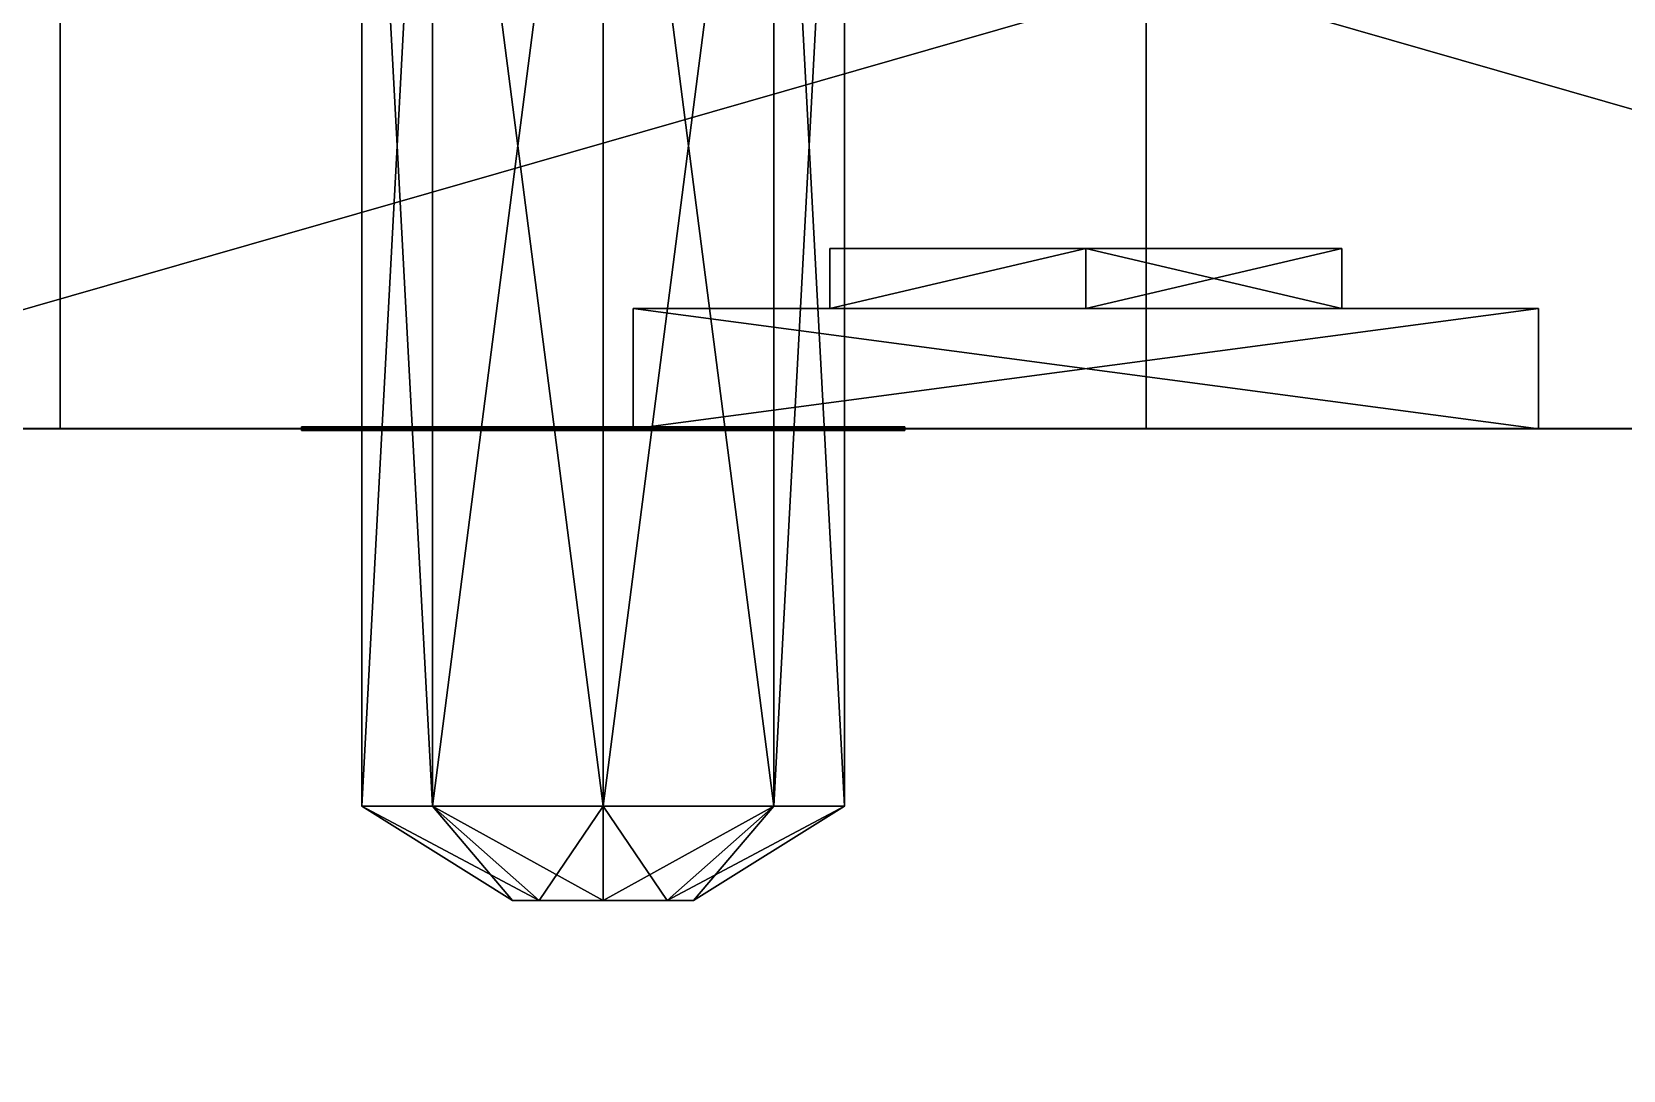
# Model space of a CAD drawing. Extents: x -150 to 2334, y -150 to 2984.
# Drawn here: x 1633.53 to 1659.9, y 35.17 to 52.36 of the extents above; entities that cross this region are included whole.
import ezdxf

# ---------------------------------------------------------------- set-up
doc = ezdxf.new("R2010")
doc.units = 0
for name, color, linetype in [('LAYER0', 7, 'CONTINUOUS'), ('LAYER226', 7, 'CONTINUOUS'), ('LAYER278', 7, 'CONTINUOUS'), ('LAYER289', 7, 'CONTINUOUS'), ('LAYER290', 7, 'CONTINUOUS'), ('LAYER291', 7, 'CONTINUOUS'), ('LAYER309', 7, 'CONTINUOUS'), ('LAYER383', 253, 'CONTINUOUS'), ('LAYER385', 253, 'CONTINUOUS'), ('LAYER387', 253, 'CONTINUOUS'), ('LAYER389', 253, 'CONTINUOUS'), ('LAYER391', 253, 'CONTINUOUS')]:
    doc.layers.add(name, color=color, linetype=linetype)

msp = doc.modelspace()

# ---------------------------------------------------------------- linework, layer by layer
at = {"layer": 'LAYER0', "invisible_edges": 1}
for points in [[(2334, 2984, -5), (-150, -150, -5), (-150, 2984, -5), (2334, 2984, -5)], [(-150, -150, -5), (2334, 2984, -5), (2334, -150, -5), (-150, -150, -5)], [(2334, -150), (-150, 2984), (-150, -150), (2334, -150)], [(-150, 2984), (2334, -150), (2334, 2984), (-150, 2984)]]:
    msp.add_3dface(points, dxfattribs=at)
at = {"layer": 'LAYER226', "invisible_edges": 1}
for points in [[(2164, 45.79199), (1614, 45.79199, 2350), (2164, 45.79199, 2350), (2164, 45.79199)], [(1614, 45.79199, 2350), (2164, 45.79199), (1614, 45.79199), (1614, 45.79199, 2350)], [(2164, 45.79199), (1614, 27.79199), (1614, 45.79199), (2164, 45.79199)], [(1614, 27.79199), (2164, 45.79199), (2164, 27.79199), (1614, 27.79199)], [(2164, 27.79199, 2350), (1614, 45.79199, 2350), (1614, 27.79199, 2350), (2164, 27.79199, 2350)], [(1614, 45.79199, 2350), (2164, 27.79199, 2350), (2164, 45.79199, 2350), (1614, 45.79199, 2350)]]:
    msp.add_3dface(points, dxfattribs=at)
at = {"layer": 'LAYER278', "invisible_edges": 1}
for points in [[(2164, 45.78802, 80), (1614, 758.458, 80), (2164, 758.458, 80), (2164, 45.78802, 80)], [(1614, 758.458, 80), (2164, 45.78802, 80), (1614, 45.78802, 80), (1614, 758.458, 80)], [(1614, 45.78802, 98), (2164, 758.458, 98), (1614, 758.458, 98), (1614, 45.78802, 98)], [(2164, 758.458, 98), (1614, 45.78802, 98), (2164, 45.78802, 98), (2164, 758.458, 98)], [(2164, 45.78802, 80), (1614, 45.78802, 98), (1614, 45.78802, 80), (2164, 45.78802, 80)], [(1614, 45.78802, 98), (2164, 45.78802, 80), (2164, 45.78802, 98), (1614, 45.78802, 98)]]:
    msp.add_3dface(points, dxfattribs=at)
at = {"layer": 'LAYER289', "invisible_edges": 1}
for points in [[(1634, 45.78802), (1652, 758.458), (1652, 45.78802), (1634, 45.78802)], [(1652, 758.458), (1634, 45.78802), (1634, 758.458), (1652, 758.458)], [(1634, 758.458, 80), (1652, 45.78802, 80), (1652, 758.458, 80), (1634, 758.458, 80)], [(1652, 45.78802, 80), (1634, 758.458, 80), (1634, 45.78802, 80), (1652, 45.78802, 80)], [(1634, 45.78802), (1634, 758.458, 80), (1634, 758.458), (1634, 45.78802)], [(1634, 758.458, 80), (1634, 45.78802), (1634, 45.78802, 80), (1634, 758.458, 80)], [(1652, 45.78802, 80), (1652, 758.458), (1652, 758.458, 80), (1652, 45.78802, 80)], [(1652, 758.458), (1652, 45.78802, 80), (1652, 45.78802), (1652, 758.458)], [(1652, 45.78802, 80), (1634, 45.78802), (1652, 45.78802), (1652, 45.78802, 80)], [(1634, 45.78802), (1652, 45.78802, 80), (1634, 45.78802, 80), (1634, 45.78802)]]:
    msp.add_3dface(points, dxfattribs=at)
at = {"layer": 'LAYER290'}
for points in [[(1639, 39.54132, 24), (1640.172, 39.54132, 26.82843), (1639, 61.41632, 24), (1639, 39.54132, 24)], [(1639, 61.41632, 24), (1640.172, 39.54132, 26.82843), (1640.172, 61.41632, 26.82843), (1639, 61.41632, 24)], [(1640.172, 39.54132, 21.17157), (1639, 39.54132, 24), (1640.172, 61.41632, 21.17157), (1640.172, 39.54132, 21.17157)], [(1640.172, 61.41632, 21.17157), (1639, 39.54132, 24), (1639, 61.41632, 24), (1640.172, 61.41632, 21.17157)], [(1640.172, 39.54132, 26.82843), (1639, 39.54132, 24), (1640.172, 61.41632, 26.82843), (1640.172, 39.54132, 26.82843)], [(1639, 39.54132, 24), (1640.172, 61.41632, 26.82843), (1639, 61.41632, 24), (1639, 39.54132, 24)], [(1640.172, 39.54132, 21.17157), (1639, 39.54132, 24), (1639, 61.41632, 24), (1640.172, 39.54132, 21.17157)], [(1639, 61.41632, 24), (1640.172, 39.54132, 21.17157), (1640.172, 61.41632, 21.17157), (1639, 61.41632, 24)], [(1640.172, 39.54132, 26.82843), (1639, 39.54132, 24), (1640.172, 61.41632, 26.82843), (1640.172, 39.54132, 26.82843)], [(1639, 39.54132, 24), (1640.172, 61.41632, 26.82843), (1639, 61.41632, 24), (1639, 39.54132, 24)], [(1640.172, 39.54132, 21.17157), (1639, 39.54132, 24), (1639, 61.41632, 24), (1640.172, 39.54132, 21.17157)], [(1639, 61.41632, 24), (1640.172, 39.54132, 21.17157), (1640.172, 61.41632, 21.17157), (1639, 61.41632, 24)], [(1640.172, 39.54132, 26.82843), (1643, 39.54132, 28), (1640.172, 61.41632, 26.82843), (1640.172, 39.54132, 26.82843)], [(1640.172, 61.41632, 26.82843), (1643, 39.54132, 28), (1643, 61.41632, 28), (1640.172, 61.41632, 26.82843)], [(1640.172, 61.41632, 21.17157), (1643, 61.41632, 20), (1640.172, 39.54132, 21.17157), (1640.172, 61.41632, 21.17157)], [(1640.172, 39.54132, 21.17157), (1643, 61.41632, 20), (1643, 39.54132, 20), (1640.172, 39.54132, 21.17157)], [(1640.172, 39.54132, 26.82843), (1643, 39.54132, 28), (1643, 61.41632, 28), (1640.172, 39.54132, 26.82843)], [(1643, 61.41632, 28), (1640.172, 39.54132, 26.82843), (1640.172, 61.41632, 26.82843), (1643, 61.41632, 28)], [(1640.172, 39.54132, 26.82843), (1643, 39.54132, 28), (1643, 61.41632, 28), (1640.172, 39.54132, 26.82843)], [(1643, 61.41632, 28), (1640.172, 39.54132, 26.82843), (1640.172, 61.41632, 26.82843), (1643, 61.41632, 28)], [(1640.172, 61.41632, 21.17157), (1643, 61.41632, 20), (1643, 39.54132, 20), (1640.172, 61.41632, 21.17157)], [(1643, 39.54132, 20), (1640.172, 61.41632, 21.17157), (1640.172, 39.54132, 21.17157), (1643, 39.54132, 20)], [(1645.828, 39.54132, 26.82843), (1643, 39.54132, 28), (1643, 61.41632, 28), (1645.828, 39.54132, 26.82843)], [(1645.828, 39.54132, 26.82843), (1643, 61.41632, 28), (1645.828, 61.41632, 26.82843), (1645.828, 39.54132, 26.82843)], [(1643, 61.41632, 20), (1645.828, 61.41632, 21.17157), (1643, 39.54132, 20), (1643, 61.41632, 20)], [(1643, 39.54132, 20), (1645.828, 61.41632, 21.17157), (1645.828, 39.54132, 21.17157), (1643, 39.54132, 20)], [(1645.828, 39.54132, 26.82843), (1645.828, 61.41632, 26.82843), (1643, 61.41632, 28), (1645.828, 39.54132, 26.82843)], [(1645.828, 39.54132, 26.82843), (1643, 61.41632, 28), (1643, 39.54132, 28), (1645.828, 39.54132, 26.82843)], [(1645.828, 39.54132, 26.82843), (1643, 39.54132, 28), (1645.828, 61.41632, 26.82843), (1645.828, 39.54132, 26.82843)], [(1643, 39.54132, 28), (1645.828, 61.41632, 26.82843), (1643, 61.41632, 28), (1643, 39.54132, 28)], [(1645.828, 61.41632, 21.17157), (1643, 61.41632, 20), (1645.828, 39.54132, 21.17157), (1645.828, 61.41632, 21.17157)], [(1643, 61.41632, 20), (1645.828, 39.54132, 21.17157), (1643, 39.54132, 20), (1643, 61.41632, 20)], [(1645.828, 39.54132, 26.82843), (1647, 39.54132, 24), (1645.828, 61.41632, 26.82843), (1645.828, 39.54132, 26.82843)], [(1645.828, 61.41632, 26.82843), (1647, 39.54132, 24), (1647, 61.41632, 24), (1645.828, 61.41632, 26.82843)], [(1645.828, 61.41632, 21.17157), (1647, 61.41632, 24), (1645.828, 39.54132, 21.17157), (1645.828, 61.41632, 21.17157)], [(1645.828, 39.54132, 21.17157), (1647, 61.41632, 24), (1647, 39.54132, 24), (1645.828, 39.54132, 21.17157)], [(1645.828, 39.54132, 26.82843), (1647, 39.54132, 24), (1647, 61.41632, 24), (1645.828, 39.54132, 26.82843)], [(1647, 61.41632, 24), (1645.828, 39.54132, 26.82843), (1645.828, 61.41632, 26.82843), (1647, 61.41632, 24)], [(1645.828, 39.54132, 26.82843), (1647, 39.54132, 24), (1647, 61.41632, 24), (1645.828, 39.54132, 26.82843)], [(1647, 61.41632, 24), (1645.828, 39.54132, 26.82843), (1645.828, 61.41632, 26.82843), (1647, 61.41632, 24)], [(1645.828, 61.41632, 21.17157), (1647, 61.41632, 24), (1647, 39.54132, 24), (1645.828, 61.41632, 21.17157)], [(1647, 39.54132, 24), (1645.828, 61.41632, 21.17157), (1645.828, 39.54132, 21.17157), (1647, 39.54132, 24)], [(1638, 45.82257, 29), (1648, 45.82257, 29), (1638, 45.82257, 19), (1638, 45.82257, 29)], [(1638, 45.82257, 19), (1648, 45.82257, 29), (1648, 45.82257, 19), (1638, 45.82257, 19)], [(1638, 45.82257, 29), (1638, 45.76007, 29), (1648, 45.82257, 29), (1638, 45.82257, 29)], [(1648, 45.82257, 29), (1638, 45.76007, 29), (1648, 45.76007, 29), (1648, 45.82257, 29)], [(1638, 45.82257, 19), (1638, 45.76007, 19), (1638, 45.82257, 29), (1638, 45.82257, 19)], [(1638, 45.82257, 29), (1638, 45.76007, 19), (1638, 45.76007, 29), (1638, 45.82257, 29)], [(1638, 45.76007, 19), (1648, 45.76007, 19), (1638, 45.76007, 29), (1638, 45.76007, 19)], [(1638, 45.76007, 29), (1648, 45.76007, 19), (1648, 45.76007, 29), (1638, 45.76007, 29)], [(1648, 45.82257, 29), (1648, 45.76007, 29), (1648, 45.82257, 19), (1648, 45.82257, 29)], [(1648, 45.82257, 19), (1648, 45.76007, 29), (1648, 45.76007, 19), (1648, 45.82257, 19)], [(1641.5, 37.97882, 24), (1641.939, 37.97882, 25.06066), (1639, 39.54132, 24), (1641.5, 37.97882, 24)], [(1639, 39.54132, 24), (1641.939, 37.97882, 25.06066), (1640.172, 39.54132, 26.82843), (1639, 39.54132, 24)], [(1640.172, 39.54132, 21.17157), (1641.5, 37.97882, 24), (1639, 39.54132, 24), (1640.172, 39.54132, 21.17157)], [(1641.5, 37.97882, 24), (1640.172, 39.54132, 26.82843), (1639, 39.54132, 24), (1641.5, 37.97882, 24)], [(1640.172, 39.54132, 21.17157), (1641.5, 37.97882, 24), (1639, 39.54132, 24), (1640.172, 39.54132, 21.17157)], [(1641.939, 37.97882, 25.06066), (1643, 37.97882, 25.5), (1640.172, 39.54132, 26.82843), (1641.939, 37.97882, 25.06066)], [(1640.172, 39.54132, 26.82843), (1643, 37.97882, 25.5), (1643, 39.54132, 28), (1640.172, 39.54132, 26.82843)], [(1641.939, 37.97882, 22.93934), (1641.5, 37.97882, 24), (1640.172, 39.54132, 21.17157), (1641.939, 37.97882, 22.93934)], [(1643, 39.54132, 20), (1643, 37.97882, 22.5), (1640.172, 39.54132, 21.17157), (1643, 39.54132, 20)], [(1640.172, 39.54132, 21.17157), (1643, 37.97882, 22.5), (1641.939, 37.97882, 22.93934), (1640.172, 39.54132, 21.17157)], [(1641.5, 37.97882, 24), (1641.939, 37.97882, 25.06066), (1640.172, 39.54132, 26.82843), (1641.5, 37.97882, 24)], [(1641.939, 37.97882, 25.06066), (1643, 39.54132, 28), (1640.172, 39.54132, 26.82843), (1641.939, 37.97882, 25.06066)], [(1640.172, 39.54132, 21.17157), (1641.939, 37.97882, 22.93934), (1641.5, 37.97882, 24), (1640.172, 39.54132, 21.17157)], [(1643, 39.54132, 20), (1641.939, 37.97882, 22.93934), (1640.172, 39.54132, 21.17157), (1643, 39.54132, 20)], [(1641.939, 37.97882, 25.06066), (1643, 37.97882, 25.5), (1643, 39.54132, 28), (1641.939, 37.97882, 25.06066)], [(1643, 39.54132, 20), (1643, 37.97882, 22.5), (1641.939, 37.97882, 22.93934), (1643, 39.54132, 20)], [(1643, 37.97882, 25.5), (1644.061, 37.97882, 25.06066), (1643, 39.54132, 28), (1643, 37.97882, 25.5)], [(1643, 39.54132, 28), (1644.061, 37.97882, 25.06066), (1645.828, 39.54132, 26.82843), (1643, 39.54132, 28)], [(1643, 39.54132, 20), (1645.828, 39.54132, 21.17157), (1643, 37.97882, 22.5), (1643, 39.54132, 20)], [(1643, 37.97882, 22.5), (1645.828, 39.54132, 21.17157), (1644.061, 37.97882, 22.93934), (1643, 37.97882, 22.5)], [(1643, 37.97882, 25.5), (1644.061, 37.97882, 25.06066), (1645.828, 39.54132, 26.82843), (1643, 37.97882, 25.5)], [(1643, 37.97882, 25.5), (1645.828, 39.54132, 26.82843), (1643, 39.54132, 28), (1643, 37.97882, 25.5)], [(1643, 39.54132, 20), (1645.828, 39.54132, 21.17157), (1644.061, 37.97882, 22.93934), (1643, 39.54132, 20)], [(1643, 39.54132, 20), (1644.061, 37.97882, 22.93934), (1643, 37.97882, 22.5), (1643, 39.54132, 20)], [(1644.5, 37.97882, 24), (1644.061, 37.97882, 25.06066), (1645.828, 39.54132, 26.82843), (1644.5, 37.97882, 24)], [(1644.061, 37.97882, 22.93934), (1645.828, 39.54132, 21.17157), (1644.5, 37.97882, 24), (1644.061, 37.97882, 22.93934)], [(1644.5, 37.97882, 24), (1645.828, 39.54132, 26.82843), (1644.061, 37.97882, 25.06066), (1644.5, 37.97882, 24)], [(1644.061, 37.97882, 22.93934), (1645.828, 39.54132, 21.17157), (1647, 39.54132, 24), (1644.061, 37.97882, 22.93934)], [(1644.061, 37.97882, 22.93934), (1647, 39.54132, 24), (1644.5, 37.97882, 24), (1644.061, 37.97882, 22.93934)], [(1644.5, 37.97882, 24), (1645.828, 39.54132, 26.82843), (1647, 39.54132, 24), (1644.5, 37.97882, 24)], [(1644.5, 37.97882, 24), (1645.828, 39.54132, 21.17157), (1647, 39.54132, 24), (1644.5, 37.97882, 24)], [(1644.5, 37.97882, 24), (1647, 39.54132, 24), (1645.828, 39.54132, 26.82843), (1644.5, 37.97882, 24)], [(1641.939, 37.97882, 22.93934), (1643, 37.97882, 22.5), (1641.5, 37.97882, 24), (1641.939, 37.97882, 22.93934)], [(1641.5, 37.97882, 24), (1643, 37.97882, 22.5), (1641.939, 37.97882, 25.06066), (1641.5, 37.97882, 24)], [(1641.939, 37.97882, 25.06066), (1641.939, 37.97882, 22.93934), (1641.5, 37.97882, 24), (1641.939, 37.97882, 25.06066)], [(1643, 37.97882, 22.5), (1641.939, 37.97882, 25.06066), (1643, 37.97882, 25.5), (1643, 37.97882, 22.5)], [(1643, 37.97882, 22.5), (1643, 37.97882, 25.5), (1641.939, 37.97882, 25.06066), (1643, 37.97882, 22.5)], [(1643, 37.97882, 22.5), (1641.939, 37.97882, 22.93934), (1641.939, 37.97882, 25.06066), (1643, 37.97882, 22.5)], [(1644.061, 37.97882, 22.93934), (1643, 37.97882, 25.5), (1644.061, 37.97882, 25.06066), (1644.061, 37.97882, 22.93934)], [(1643, 37.97882, 22.5), (1643, 37.97882, 25.5), (1644.061, 37.97882, 22.93934), (1643, 37.97882, 22.5)], [(1644.061, 37.97882, 22.93934), (1644.061, 37.97882, 25.06066), (1643, 37.97882, 25.5), (1644.061, 37.97882, 22.93934)], [(1643, 37.97882, 22.5), (1644.061, 37.97882, 22.93934), (1643, 37.97882, 25.5), (1643, 37.97882, 22.5)], [(1644.061, 37.97882, 22.93934), (1644.061, 37.97882, 25.06066), (1644.5, 37.97882, 24), (1644.061, 37.97882, 22.93934)], [(1644.061, 37.97882, 22.93934), (1644.5, 37.97882, 24), (1644.061, 37.97882, 25.06066), (1644.061, 37.97882, 22.93934)]]:
    msp.add_3dface(points, dxfattribs=at)
at = {"layer": 'LAYER291'}
for points in [[(1639, 39.54132, 56), (1640.172, 39.54132, 58.82843), (1639, 61.41632, 56), (1639, 39.54132, 56)], [(1639, 61.41632, 56), (1640.172, 39.54132, 58.82843), (1640.172, 61.41632, 58.82843), (1639, 61.41632, 56)], [(1640.172, 39.54132, 53.17157), (1639, 39.54132, 56), (1640.172, 61.41632, 53.17157), (1640.172, 39.54132, 53.17157)], [(1640.172, 61.41632, 53.17157), (1639, 39.54132, 56), (1639, 61.41632, 56), (1640.172, 61.41632, 53.17157)], [(1640.172, 39.54132, 58.82843), (1639, 39.54132, 56), (1640.172, 61.41632, 58.82843), (1640.172, 39.54132, 58.82843)], [(1639, 39.54132, 56), (1640.172, 61.41632, 58.82843), (1639, 61.41632, 56), (1639, 39.54132, 56)], [(1640.172, 39.54132, 53.17157), (1639, 39.54132, 56), (1639, 61.41632, 56), (1640.172, 39.54132, 53.17157)], [(1639, 61.41632, 56), (1640.172, 39.54132, 53.17157), (1640.172, 61.41632, 53.17157), (1639, 61.41632, 56)], [(1640.172, 39.54132, 58.82843), (1639, 39.54132, 56), (1640.172, 61.41632, 58.82843), (1640.172, 39.54132, 58.82843)], [(1639, 39.54132, 56), (1640.172, 61.41632, 58.82843), (1639, 61.41632, 56), (1639, 39.54132, 56)], [(1640.172, 39.54132, 53.17157), (1639, 39.54132, 56), (1639, 61.41632, 56), (1640.172, 39.54132, 53.17157)], [(1639, 61.41632, 56), (1640.172, 39.54132, 53.17157), (1640.172, 61.41632, 53.17157), (1639, 61.41632, 56)], [(1640.172, 39.54132, 58.82843), (1643, 39.54132, 60), (1640.172, 61.41632, 58.82843), (1640.172, 39.54132, 58.82843)], [(1640.172, 61.41632, 58.82843), (1643, 39.54132, 60), (1643, 61.41632, 60), (1640.172, 61.41632, 58.82843)], [(1640.172, 61.41632, 53.17157), (1643, 61.41632, 52), (1640.172, 39.54132, 53.17157), (1640.172, 61.41632, 53.17157)], [(1640.172, 39.54132, 53.17157), (1643, 61.41632, 52), (1643, 39.54132, 52), (1640.172, 39.54132, 53.17157)], [(1640.172, 39.54132, 58.82843), (1643, 39.54132, 60), (1643, 61.41632, 60), (1640.172, 39.54132, 58.82843)], [(1643, 61.41632, 60), (1640.172, 39.54132, 58.82843), (1640.172, 61.41632, 58.82843), (1643, 61.41632, 60)], [(1640.172, 39.54132, 58.82843), (1643, 39.54132, 60), (1643, 61.41632, 60), (1640.172, 39.54132, 58.82843)], [(1643, 61.41632, 60), (1640.172, 39.54132, 58.82843), (1640.172, 61.41632, 58.82843), (1643, 61.41632, 60)], [(1640.172, 61.41632, 53.17157), (1643, 61.41632, 52), (1643, 39.54132, 52), (1640.172, 61.41632, 53.17157)], [(1643, 39.54132, 52), (1640.172, 61.41632, 53.17157), (1640.172, 39.54132, 53.17157), (1643, 39.54132, 52)], [(1645.828, 39.54132, 58.82843), (1643, 39.54132, 60), (1643, 61.41632, 60), (1645.828, 39.54132, 58.82843)], [(1645.828, 39.54132, 58.82843), (1643, 61.41632, 60), (1645.828, 61.41632, 58.82843), (1645.828, 39.54132, 58.82843)], [(1643, 61.41632, 52), (1645.828, 61.41632, 53.17157), (1643, 39.54132, 52), (1643, 61.41632, 52)], [(1643, 39.54132, 52), (1645.828, 61.41632, 53.17157), (1645.828, 39.54132, 53.17157), (1643, 39.54132, 52)], [(1645.828, 39.54132, 58.82843), (1645.828, 61.41632, 58.82843), (1643, 61.41632, 60), (1645.828, 39.54132, 58.82843)], [(1645.828, 39.54132, 58.82843), (1643, 61.41632, 60), (1643, 39.54132, 60), (1645.828, 39.54132, 58.82843)], [(1645.828, 39.54132, 58.82843), (1643, 39.54132, 60), (1645.828, 61.41632, 58.82843), (1645.828, 39.54132, 58.82843)], [(1643, 39.54132, 60), (1645.828, 61.41632, 58.82843), (1643, 61.41632, 60), (1643, 39.54132, 60)], [(1645.828, 61.41632, 53.17157), (1643, 61.41632, 52), (1645.828, 39.54132, 53.17157), (1645.828, 61.41632, 53.17157)], [(1643, 61.41632, 52), (1645.828, 39.54132, 53.17157), (1643, 39.54132, 52), (1643, 61.41632, 52)], [(1645.828, 39.54132, 58.82843), (1647, 39.54132, 56), (1645.828, 61.41632, 58.82843), (1645.828, 39.54132, 58.82843)], [(1645.828, 61.41632, 58.82843), (1647, 39.54132, 56), (1647, 61.41632, 56), (1645.828, 61.41632, 58.82843)], [(1645.828, 61.41632, 53.17157), (1647, 61.41632, 56), (1645.828, 39.54132, 53.17157), (1645.828, 61.41632, 53.17157)], [(1645.828, 39.54132, 53.17157), (1647, 61.41632, 56), (1647, 39.54132, 56), (1645.828, 39.54132, 53.17157)], [(1645.828, 39.54132, 58.82843), (1647, 39.54132, 56), (1647, 61.41632, 56), (1645.828, 39.54132, 58.82843)], [(1647, 61.41632, 56), (1645.828, 39.54132, 58.82843), (1645.828, 61.41632, 58.82843), (1647, 61.41632, 56)], [(1645.828, 39.54132, 58.82843), (1647, 39.54132, 56), (1647, 61.41632, 56), (1645.828, 39.54132, 58.82843)], [(1647, 61.41632, 56), (1645.828, 39.54132, 58.82843), (1645.828, 61.41632, 58.82843), (1647, 61.41632, 56)], [(1645.828, 61.41632, 53.17157), (1647, 61.41632, 56), (1647, 39.54132, 56), (1645.828, 61.41632, 53.17157)], [(1647, 39.54132, 56), (1645.828, 61.41632, 53.17157), (1645.828, 39.54132, 53.17157), (1647, 39.54132, 56)], [(1638, 45.82257, 61), (1648, 45.82257, 61), (1638, 45.82257, 51), (1638, 45.82257, 61)], [(1638, 45.82257, 51), (1648, 45.82257, 61), (1648, 45.82257, 51), (1638, 45.82257, 51)], [(1638, 45.82257, 61), (1638, 45.76007, 61), (1648, 45.82257, 61), (1638, 45.82257, 61)], [(1648, 45.82257, 61), (1638, 45.76007, 61), (1648, 45.76007, 61), (1648, 45.82257, 61)], [(1638, 45.82257, 51), (1638, 45.76007, 51), (1638, 45.82257, 61), (1638, 45.82257, 51)], [(1638, 45.82257, 61), (1638, 45.76007, 51), (1638, 45.76007, 61), (1638, 45.82257, 61)], [(1638, 45.76007, 51), (1648, 45.76007, 51), (1638, 45.76007, 61), (1638, 45.76007, 51)], [(1638, 45.76007, 61), (1648, 45.76007, 51), (1648, 45.76007, 61), (1638, 45.76007, 61)], [(1648, 45.82257, 61), (1648, 45.76007, 61), (1648, 45.82257, 51), (1648, 45.82257, 61)], [(1648, 45.82257, 51), (1648, 45.76007, 61), (1648, 45.76007, 51), (1648, 45.82257, 51)], [(1641.5, 37.97882, 56), (1641.939, 37.97882, 57.06066), (1639, 39.54132, 56), (1641.5, 37.97882, 56)], [(1639, 39.54132, 56), (1641.939, 37.97882, 57.06066), (1640.172, 39.54132, 58.82843), (1639, 39.54132, 56)], [(1640.172, 39.54132, 53.17157), (1641.5, 37.97882, 56), (1639, 39.54132, 56), (1640.172, 39.54132, 53.17157)], [(1641.5, 37.97882, 56), (1640.172, 39.54132, 58.82843), (1639, 39.54132, 56), (1641.5, 37.97882, 56)], [(1640.172, 39.54132, 53.17157), (1641.5, 37.97882, 56), (1639, 39.54132, 56), (1640.172, 39.54132, 53.17157)], [(1641.939, 37.97882, 57.06066), (1643, 37.97882, 57.5), (1640.172, 39.54132, 58.82843), (1641.939, 37.97882, 57.06066)], [(1640.172, 39.54132, 58.82843), (1643, 37.97882, 57.5), (1643, 39.54132, 60), (1640.172, 39.54132, 58.82843)], [(1641.939, 37.97882, 54.93934), (1641.5, 37.97882, 56), (1640.172, 39.54132, 53.17157), (1641.939, 37.97882, 54.93934)], [(1643, 39.54132, 52), (1643, 37.97882, 54.5), (1640.172, 39.54132, 53.17157), (1643, 39.54132, 52)], [(1640.172, 39.54132, 53.17157), (1643, 37.97882, 54.5), (1641.939, 37.97882, 54.93934), (1640.172, 39.54132, 53.17157)], [(1641.5, 37.97882, 56), (1641.939, 37.97882, 57.06066), (1640.172, 39.54132, 58.82843), (1641.5, 37.97882, 56)], [(1641.939, 37.97882, 57.06066), (1643, 39.54132, 60), (1640.172, 39.54132, 58.82843), (1641.939, 37.97882, 57.06066)], [(1640.172, 39.54132, 53.17157), (1641.939, 37.97882, 54.93934), (1641.5, 37.97882, 56), (1640.172, 39.54132, 53.17157)], [(1643, 39.54132, 52), (1641.939, 37.97882, 54.93934), (1640.172, 39.54132, 53.17157), (1643, 39.54132, 52)], [(1641.939, 37.97882, 57.06066), (1643, 37.97882, 57.5), (1643, 39.54132, 60), (1641.939, 37.97882, 57.06066)], [(1643, 39.54132, 52), (1643, 37.97882, 54.5), (1641.939, 37.97882, 54.93934), (1643, 39.54132, 52)], [(1643, 37.97882, 57.5), (1644.061, 37.97882, 57.06066), (1643, 39.54132, 60), (1643, 37.97882, 57.5)], [(1643, 39.54132, 60), (1644.061, 37.97882, 57.06066), (1645.828, 39.54132, 58.82843), (1643, 39.54132, 60)], [(1643, 39.54132, 52), (1645.828, 39.54132, 53.17157), (1643, 37.97882, 54.5), (1643, 39.54132, 52)], [(1643, 37.97882, 54.5), (1645.828, 39.54132, 53.17157), (1644.061, 37.97882, 54.93934), (1643, 37.97882, 54.5)], [(1643, 37.97882, 57.5), (1644.061, 37.97882, 57.06066), (1645.828, 39.54132, 58.82843), (1643, 37.97882, 57.5)], [(1643, 37.97882, 57.5), (1645.828, 39.54132, 58.82843), (1643, 39.54132, 60), (1643, 37.97882, 57.5)], [(1643, 39.54132, 52), (1645.828, 39.54132, 53.17157), (1644.061, 37.97882, 54.93934), (1643, 39.54132, 52)], [(1643, 39.54132, 52), (1644.061, 37.97882, 54.93934), (1643, 37.97882, 54.5), (1643, 39.54132, 52)], [(1644.5, 37.97882, 56), (1644.061, 37.97882, 57.06066), (1645.828, 39.54132, 58.82843), (1644.5, 37.97882, 56)], [(1644.061, 37.97882, 54.93934), (1645.828, 39.54132, 53.17157), (1644.5, 37.97882, 56), (1644.061, 37.97882, 54.93934)], [(1644.5, 37.97882, 56), (1645.828, 39.54132, 58.82843), (1644.061, 37.97882, 57.06066), (1644.5, 37.97882, 56)], [(1644.061, 37.97882, 54.93934), (1645.828, 39.54132, 53.17157), (1647, 39.54132, 56), (1644.061, 37.97882, 54.93934)], [(1644.061, 37.97882, 54.93934), (1647, 39.54132, 56), (1644.5, 37.97882, 56), (1644.061, 37.97882, 54.93934)], [(1644.5, 37.97882, 56), (1645.828, 39.54132, 58.82843), (1647, 39.54132, 56), (1644.5, 37.97882, 56)], [(1644.5, 37.97882, 56), (1645.828, 39.54132, 53.17157), (1647, 39.54132, 56), (1644.5, 37.97882, 56)], [(1644.5, 37.97882, 56), (1647, 39.54132, 56), (1645.828, 39.54132, 58.82843), (1644.5, 37.97882, 56)], [(1641.939, 37.97882, 54.93934), (1643, 37.97882, 54.5), (1641.5, 37.97882, 56), (1641.939, 37.97882, 54.93934)], [(1641.5, 37.97882, 56), (1643, 37.97882, 54.5), (1641.939, 37.97882, 57.06066), (1641.5, 37.97882, 56)], [(1641.939, 37.97882, 57.06066), (1641.939, 37.97882, 54.93934), (1641.5, 37.97882, 56), (1641.939, 37.97882, 57.06066)], [(1643, 37.97882, 54.5), (1641.939, 37.97882, 57.06066), (1643, 37.97882, 57.5), (1643, 37.97882, 54.5)], [(1643, 37.97882, 54.5), (1643, 37.97882, 57.5), (1641.939, 37.97882, 57.06066), (1643, 37.97882, 54.5)], [(1643, 37.97882, 54.5), (1641.939, 37.97882, 54.93934), (1641.939, 37.97882, 57.06066), (1643, 37.97882, 54.5)], [(1644.061, 37.97882, 54.93934), (1643, 37.97882, 57.5), (1644.061, 37.97882, 57.06066), (1644.061, 37.97882, 54.93934)], [(1643, 37.97882, 54.5), (1643, 37.97882, 57.5), (1644.061, 37.97882, 54.93934), (1643, 37.97882, 54.5)], [(1644.061, 37.97882, 54.93934), (1644.061, 37.97882, 57.06066), (1643, 37.97882, 57.5), (1644.061, 37.97882, 54.93934)], [(1643, 37.97882, 54.5), (1644.061, 37.97882, 54.93934), (1643, 37.97882, 57.5), (1643, 37.97882, 54.5)], [(1644.061, 37.97882, 54.93934), (1644.061, 37.97882, 57.06066), (1644.5, 37.97882, 56), (1644.061, 37.97882, 54.93934)], [(1644.061, 37.97882, 54.93934), (1644.5, 37.97882, 56), (1644.061, 37.97882, 57.06066), (1644.061, 37.97882, 54.93934)]]:
    msp.add_3dface(points, dxfattribs=at)
at = {"layer": 'LAYER309', "invisible_edges": 1}
for points in [[(2164, 758.458, 2349), (1614, 45.78802, 2349), (2164, 45.78802, 2349), (2164, 758.458, 2349)], [(1614, 45.78802, 2349), (2164, 758.458, 2349), (1614, 758.458, 2349), (1614, 45.78802, 2349)], [(1614, 758.458, 2331), (2164, 45.78802, 2331), (1614, 45.78802, 2331), (1614, 758.458, 2331)], [(2164, 45.78802, 2331), (1614, 758.458, 2331), (2164, 758.458, 2331), (2164, 45.78802, 2331)], [(2164, 45.78802, 2331), (1614, 45.78802, 2349), (1614, 45.78802, 2331), (2164, 45.78802, 2331)], [(1614, 45.78802, 2349), (2164, 45.78802, 2331), (2164, 45.78802, 2349), (1614, 45.78802, 2349)]]:
    msp.add_3dface(points, dxfattribs=at)
at = {"layer": 'LAYER383'}
for points in [[(1626.5, 45.79102, 176.2174), (1626.5, 60.71248, 176.2174), (1678.5, 45.79102, 176.2174), (1626.5, 45.79102, 176.2174)], [(1678.5, 45.79102, 176.2174), (1626.5, 60.71248, 176.2174), (1678.5, 60.71248, 176.2174), (1678.5, 45.79102, 176.2174)], [(1678.5, 45.79102, 189.7826), (1678.5, 60.71248, 189.7826), (1626.5, 45.79102, 189.7826), (1678.5, 45.79102, 189.7826)], [(1626.5, 45.79102, 189.7826), (1678.5, 60.71248, 189.7826), (1626.5, 60.71248, 189.7826), (1626.5, 45.79102, 189.7826)], [(1646.757, 48.77531, 201.087), (1651, 48.77531, 196.2909), (1646.757, 47.78054, 201.087), (1646.757, 48.77531, 201.087)], [(1646.757, 47.78054, 201.087), (1651, 48.77531, 196.2909), (1651, 47.78054, 196.2909), (1646.757, 47.78054, 201.087)], [(1651, 47.78054, 205.883), (1651, 48.77531, 205.883), (1646.757, 47.78054, 201.087), (1651, 47.78054, 205.883)], [(1646.757, 47.78054, 201.087), (1651, 48.77531, 205.883), (1646.757, 48.77531, 201.087), (1646.757, 47.78054, 201.087)], [(1651, 48.77531, 205.883), (1655.243, 48.77531, 201.087), (1646.757, 48.77531, 201.087), (1651, 48.77531, 205.883)], [(1646.757, 48.77531, 201.087), (1655.243, 48.77531, 201.087), (1651, 48.77531, 196.2909), (1646.757, 48.77531, 201.087)], [(1646.757, 48.77531, 164.913), (1651, 48.77531, 160.117), (1646.757, 47.78054, 164.913), (1646.757, 48.77531, 164.913)], [(1646.757, 47.78054, 164.913), (1651, 48.77531, 160.117), (1651, 47.78054, 160.117), (1646.757, 47.78054, 164.913)], [(1651, 47.78054, 169.7091), (1651, 48.77531, 169.7091), (1646.757, 47.78054, 164.913), (1651, 47.78054, 169.7091)], [(1646.757, 47.78054, 164.913), (1651, 48.77531, 169.7091), (1646.757, 48.77531, 164.913), (1646.757, 47.78054, 164.913)], [(1651, 48.77531, 169.7091), (1655.243, 48.77531, 164.913), (1646.757, 48.77531, 164.913), (1651, 48.77531, 169.7091)], [(1646.757, 48.77531, 164.913), (1655.243, 48.77531, 164.913), (1651, 48.77531, 160.117), (1646.757, 48.77531, 164.913)], [(1651, 48.77531, 196.2909), (1655.243, 48.77531, 201.087), (1651, 47.78054, 196.2909), (1651, 48.77531, 196.2909)], [(1651, 47.78054, 196.2909), (1655.243, 48.77531, 201.087), (1655.243, 47.78054, 201.087), (1651, 47.78054, 196.2909)], [(1655.243, 48.77531, 201.087), (1651, 48.77531, 205.883), (1655.243, 47.78054, 201.087), (1655.243, 48.77531, 201.087)], [(1655.243, 47.78054, 201.087), (1651, 48.77531, 205.883), (1651, 47.78054, 205.883), (1655.243, 47.78054, 201.087)], [(1651, 48.77531, 160.117), (1655.243, 48.77531, 164.913), (1651, 47.78054, 160.117), (1651, 48.77531, 160.117)], [(1651, 47.78054, 160.117), (1655.243, 48.77531, 164.913), (1655.243, 47.78054, 164.913), (1651, 47.78054, 160.117)], [(1655.243, 48.77531, 164.913), (1651, 48.77531, 169.7091), (1655.243, 47.78054, 164.913), (1655.243, 48.77531, 164.913)], [(1655.243, 47.78054, 164.913), (1651, 48.77531, 169.7091), (1651, 47.78054, 169.7091), (1655.243, 47.78054, 164.913)], [(1643.5, 47.78054, 209), (1643.5, 45.79102, 209), (1658.5, 45.79102, 209), (1643.5, 47.78054, 209)], [(1643.5, 47.78054, 209), (1658.5, 45.79102, 209), (1658.5, 47.78054, 209), (1643.5, 47.78054, 209)], [(1658.5, 47.78054, 157), (1658.5, 45.79102, 157), (1643.5, 45.79102, 157), (1658.5, 47.78054, 157)], [(1658.5, 47.78054, 157), (1643.5, 45.79102, 157), (1643.5, 47.78054, 157), (1658.5, 47.78054, 157)], [(1643.5, 45.79102, 157), (1643.5, 45.79102, 209), (1643.5, 47.78054, 209), (1643.5, 45.79102, 157)], [(1643.5, 45.79102, 157), (1643.5, 47.78054, 209), (1643.5, 47.78054, 157), (1643.5, 45.79102, 157)], [(1643.5, 47.78054, 157), (1643.5, 47.78054, 209), (1658.5, 47.78054, 209), (1643.5, 47.78054, 157)], [(1643.5, 47.78054, 157), (1658.5, 47.78054, 209), (1658.5, 47.78054, 157), (1643.5, 47.78054, 157)], [(1651, 47.78054, 205.883), (1651, 47.78054, 196.2909), (1646.757, 47.78054, 201.087), (1651, 47.78054, 205.883)], [(1651, 47.78054, 169.7091), (1651, 47.78054, 160.117), (1646.757, 47.78054, 164.913), (1651, 47.78054, 169.7091)], [(1651, 47.78054, 205.883), (1655.243, 47.78054, 201.087), (1651, 47.78054, 196.2909), (1651, 47.78054, 205.883)], [(1651, 47.78054, 169.7091), (1655.243, 47.78054, 164.913), (1651, 47.78054, 160.117), (1651, 47.78054, 169.7091)], [(1658.5, 47.78054, 209), (1658.5, 45.79102, 209), (1658.5, 45.79102, 157), (1658.5, 47.78054, 209)], [(1658.5, 47.78054, 209), (1658.5, 45.79102, 157), (1658.5, 47.78054, 157), (1658.5, 47.78054, 209)]]:
    msp.add_3dface(points, dxfattribs=at)
at = {"layer": 'LAYER385'}
for points in [[(1626.5, 45.79102, 692.2174), (1626.5, 60.71248, 692.2174), (1678.5, 45.79102, 692.2174), (1626.5, 45.79102, 692.2174)], [(1678.5, 45.79102, 692.2174), (1626.5, 60.71248, 692.2174), (1678.5, 60.71248, 692.2174), (1678.5, 45.79102, 692.2174)], [(1678.5, 45.79102, 705.7826), (1678.5, 60.71248, 705.7826), (1626.5, 45.79102, 705.7826), (1678.5, 45.79102, 705.7826)], [(1626.5, 45.79102, 705.7826), (1678.5, 60.71248, 705.7826), (1626.5, 60.71248, 705.7826), (1626.5, 45.79102, 705.7826)], [(1646.757, 48.77531, 717.087), (1651, 48.77531, 712.291), (1646.757, 47.78054, 717.087), (1646.757, 48.77531, 717.087)], [(1646.757, 47.78054, 717.087), (1651, 48.77531, 712.291), (1651, 47.78054, 712.291), (1646.757, 47.78054, 717.087)], [(1651, 47.78054, 721.883), (1651, 48.77531, 721.883), (1646.757, 47.78054, 717.087), (1651, 47.78054, 721.883)], [(1646.757, 47.78054, 717.087), (1651, 48.77531, 721.883), (1646.757, 48.77531, 717.087), (1646.757, 47.78054, 717.087)], [(1651, 48.77531, 721.883), (1655.243, 48.77531, 717.087), (1646.757, 48.77531, 717.087), (1651, 48.77531, 721.883)], [(1646.757, 48.77531, 717.087), (1655.243, 48.77531, 717.087), (1651, 48.77531, 712.291), (1646.757, 48.77531, 717.087)], [(1646.757, 48.77531, 680.913), (1651, 48.77531, 676.117), (1646.757, 47.78054, 680.913), (1646.757, 48.77531, 680.913)], [(1646.757, 47.78054, 680.913), (1651, 48.77531, 676.117), (1651, 47.78054, 676.117), (1646.757, 47.78054, 680.913)], [(1651, 47.78054, 685.709), (1651, 48.77531, 685.709), (1646.757, 47.78054, 680.913), (1651, 47.78054, 685.709)], [(1646.757, 47.78054, 680.913), (1651, 48.77531, 685.709), (1646.757, 48.77531, 680.913), (1646.757, 47.78054, 680.913)], [(1651, 48.77531, 685.709), (1655.243, 48.77531, 680.913), (1646.757, 48.77531, 680.913), (1651, 48.77531, 685.709)], [(1646.757, 48.77531, 680.913), (1655.243, 48.77531, 680.913), (1651, 48.77531, 676.117), (1646.757, 48.77531, 680.913)], [(1651, 48.77531, 712.291), (1655.243, 48.77531, 717.087), (1651, 47.78054, 712.291), (1651, 48.77531, 712.291)], [(1651, 47.78054, 712.291), (1655.243, 48.77531, 717.087), (1655.243, 47.78054, 717.087), (1651, 47.78054, 712.291)], [(1655.243, 48.77531, 717.087), (1651, 48.77531, 721.883), (1655.243, 47.78054, 717.087), (1655.243, 48.77531, 717.087)], [(1655.243, 47.78054, 717.087), (1651, 48.77531, 721.883), (1651, 47.78054, 721.883), (1655.243, 47.78054, 717.087)], [(1651, 48.77531, 676.117), (1655.243, 48.77531, 680.913), (1651, 47.78054, 676.117), (1651, 48.77531, 676.117)], [(1651, 47.78054, 676.117), (1655.243, 48.77531, 680.913), (1655.243, 47.78054, 680.913), (1651, 47.78054, 676.117)], [(1655.243, 48.77531, 680.913), (1651, 48.77531, 685.709), (1655.243, 47.78054, 680.913), (1655.243, 48.77531, 680.913)], [(1655.243, 47.78054, 680.913), (1651, 48.77531, 685.709), (1651, 47.78054, 685.709), (1655.243, 47.78054, 680.913)], [(1643.5, 47.78054, 725), (1643.5, 45.79102, 725), (1658.5, 45.79102, 725), (1643.5, 47.78054, 725)], [(1643.5, 47.78054, 725), (1658.5, 45.79102, 725), (1658.5, 47.78054, 725), (1643.5, 47.78054, 725)], [(1658.5, 47.78054, 673), (1658.5, 45.79102, 673), (1643.5, 45.79102, 673), (1658.5, 47.78054, 673)], [(1658.5, 47.78054, 673), (1643.5, 45.79102, 673), (1643.5, 47.78054, 673), (1658.5, 47.78054, 673)], [(1643.5, 45.79102, 673), (1643.5, 45.79102, 725), (1643.5, 47.78054, 725), (1643.5, 45.79102, 673)], [(1643.5, 45.79102, 673), (1643.5, 47.78054, 725), (1643.5, 47.78054, 673), (1643.5, 45.79102, 673)], [(1643.5, 47.78054, 673), (1643.5, 47.78054, 725), (1658.5, 47.78054, 725), (1643.5, 47.78054, 673)], [(1643.5, 47.78054, 673), (1658.5, 47.78054, 725), (1658.5, 47.78054, 673), (1643.5, 47.78054, 673)], [(1651, 47.78054, 721.883), (1651, 47.78054, 712.291), (1646.757, 47.78054, 717.087), (1651, 47.78054, 721.883)], [(1651, 47.78054, 685.709), (1651, 47.78054, 676.117), (1646.757, 47.78054, 680.913), (1651, 47.78054, 685.709)], [(1651, 47.78054, 721.883), (1655.243, 47.78054, 717.087), (1651, 47.78054, 712.291), (1651, 47.78054, 721.883)], [(1651, 47.78054, 685.709), (1655.243, 47.78054, 680.913), (1651, 47.78054, 676.117), (1651, 47.78054, 685.709)], [(1658.5, 47.78054, 725), (1658.5, 45.79102, 725), (1658.5, 45.79102, 673), (1658.5, 47.78054, 725)], [(1658.5, 47.78054, 725), (1658.5, 45.79102, 673), (1658.5, 47.78054, 673), (1658.5, 47.78054, 725)]]:
    msp.add_3dface(points, dxfattribs=at)
at = {"layer": 'LAYER387'}
for points in [[(1626.5, 45.79102, 1208.217), (1626.5, 60.71248, 1208.217), (1678.5, 45.79102, 1208.217), (1626.5, 45.79102, 1208.217)], [(1678.5, 45.79102, 1208.217), (1626.5, 60.71248, 1208.217), (1678.5, 60.71248, 1208.217), (1678.5, 45.79102, 1208.217)], [(1678.5, 45.79102, 1221.783), (1678.5, 60.71248, 1221.783), (1626.5, 45.79102, 1221.783), (1678.5, 45.79102, 1221.783)], [(1626.5, 45.79102, 1221.783), (1678.5, 60.71248, 1221.783), (1626.5, 60.71248, 1221.783), (1626.5, 45.79102, 1221.783)], [(1646.757, 48.77531, 1233.087), (1651, 48.77531, 1228.291), (1646.757, 47.78054, 1233.087), (1646.757, 48.77531, 1233.087)], [(1646.757, 47.78054, 1233.087), (1651, 48.77531, 1228.291), (1651, 47.78054, 1228.291), (1646.757, 47.78054, 1233.087)], [(1651, 47.78054, 1237.883), (1651, 48.77531, 1237.883), (1646.757, 47.78054, 1233.087), (1651, 47.78054, 1237.883)], [(1646.757, 47.78054, 1233.087), (1651, 48.77531, 1237.883), (1646.757, 48.77531, 1233.087), (1646.757, 47.78054, 1233.087)], [(1651, 48.77531, 1237.883), (1655.243, 48.77531, 1233.087), (1646.757, 48.77531, 1233.087), (1651, 48.77531, 1237.883)], [(1646.757, 48.77531, 1233.087), (1655.243, 48.77531, 1233.087), (1651, 48.77531, 1228.291), (1646.757, 48.77531, 1233.087)], [(1646.757, 48.77531, 1196.913), (1651, 48.77531, 1192.117), (1646.757, 47.78054, 1196.913), (1646.757, 48.77531, 1196.913)], [(1646.757, 47.78054, 1196.913), (1651, 48.77531, 1192.117), (1651, 47.78054, 1192.117), (1646.757, 47.78054, 1196.913)], [(1651, 47.78054, 1201.709), (1651, 48.77531, 1201.709), (1646.757, 47.78054, 1196.913), (1651, 47.78054, 1201.709)], [(1646.757, 47.78054, 1196.913), (1651, 48.77531, 1201.709), (1646.757, 48.77531, 1196.913), (1646.757, 47.78054, 1196.913)], [(1651, 48.77531, 1201.709), (1655.243, 48.77531, 1196.913), (1646.757, 48.77531, 1196.913), (1651, 48.77531, 1201.709)], [(1646.757, 48.77531, 1196.913), (1655.243, 48.77531, 1196.913), (1651, 48.77531, 1192.117), (1646.757, 48.77531, 1196.913)], [(1651, 48.77531, 1228.291), (1655.243, 48.77531, 1233.087), (1651, 47.78054, 1228.291), (1651, 48.77531, 1228.291)], [(1651, 47.78054, 1228.291), (1655.243, 48.77531, 1233.087), (1655.243, 47.78054, 1233.087), (1651, 47.78054, 1228.291)], [(1655.243, 48.77531, 1233.087), (1651, 48.77531, 1237.883), (1655.243, 47.78054, 1233.087), (1655.243, 48.77531, 1233.087)], [(1655.243, 47.78054, 1233.087), (1651, 48.77531, 1237.883), (1651, 47.78054, 1237.883), (1655.243, 47.78054, 1233.087)], [(1651, 48.77531, 1192.117), (1655.243, 48.77531, 1196.913), (1651, 47.78054, 1192.117), (1651, 48.77531, 1192.117)], [(1651, 47.78054, 1192.117), (1655.243, 48.77531, 1196.913), (1655.243, 47.78054, 1196.913), (1651, 47.78054, 1192.117)], [(1655.243, 48.77531, 1196.913), (1651, 48.77531, 1201.709), (1655.243, 47.78054, 1196.913), (1655.243, 48.77531, 1196.913)], [(1655.243, 47.78054, 1196.913), (1651, 48.77531, 1201.709), (1651, 47.78054, 1201.709), (1655.243, 47.78054, 1196.913)], [(1643.5, 47.78054, 1241), (1643.5, 45.79102, 1241), (1658.5, 45.79102, 1241), (1643.5, 47.78054, 1241)], [(1643.5, 47.78054, 1241), (1658.5, 45.79102, 1241), (1658.5, 47.78054, 1241), (1643.5, 47.78054, 1241)], [(1658.5, 47.78054, 1189), (1658.5, 45.79102, 1189), (1643.5, 45.79102, 1189), (1658.5, 47.78054, 1189)], [(1658.5, 47.78054, 1189), (1643.5, 45.79102, 1189), (1643.5, 47.78054, 1189), (1658.5, 47.78054, 1189)], [(1643.5, 45.79102, 1189), (1643.5, 45.79102, 1241), (1643.5, 47.78054, 1241), (1643.5, 45.79102, 1189)], [(1643.5, 45.79102, 1189), (1643.5, 47.78054, 1241), (1643.5, 47.78054, 1189), (1643.5, 45.79102, 1189)], [(1643.5, 47.78054, 1189), (1643.5, 47.78054, 1241), (1658.5, 47.78054, 1241), (1643.5, 47.78054, 1189)], [(1643.5, 47.78054, 1189), (1658.5, 47.78054, 1241), (1658.5, 47.78054, 1189), (1643.5, 47.78054, 1189)], [(1651, 47.78054, 1237.883), (1651, 47.78054, 1228.291), (1646.757, 47.78054, 1233.087), (1651, 47.78054, 1237.883)], [(1651, 47.78054, 1201.709), (1651, 47.78054, 1192.117), (1646.757, 47.78054, 1196.913), (1651, 47.78054, 1201.709)], [(1651, 47.78054, 1237.883), (1655.243, 47.78054, 1233.087), (1651, 47.78054, 1228.291), (1651, 47.78054, 1237.883)], [(1651, 47.78054, 1201.709), (1655.243, 47.78054, 1196.913), (1651, 47.78054, 1192.117), (1651, 47.78054, 1201.709)], [(1658.5, 47.78054, 1241), (1658.5, 45.79102, 1241), (1658.5, 45.79102, 1189), (1658.5, 47.78054, 1241)], [(1658.5, 47.78054, 1241), (1658.5, 45.79102, 1189), (1658.5, 47.78054, 1189), (1658.5, 47.78054, 1241)]]:
    msp.add_3dface(points, dxfattribs=at)
at = {"layer": 'LAYER389'}
for points in [[(1626.5, 45.79102, 1724.217), (1626.5, 60.71248, 1724.217), (1678.5, 45.79102, 1724.217), (1626.5, 45.79102, 1724.217)], [(1678.5, 45.79102, 1724.217), (1626.5, 60.71248, 1724.217), (1678.5, 60.71248, 1724.217), (1678.5, 45.79102, 1724.217)], [(1678.5, 45.79102, 1737.783), (1678.5, 60.71248, 1737.783), (1626.5, 45.79102, 1737.783), (1678.5, 45.79102, 1737.783)], [(1626.5, 45.79102, 1737.783), (1678.5, 60.71248, 1737.783), (1626.5, 60.71248, 1737.783), (1626.5, 45.79102, 1737.783)], [(1646.757, 48.77531, 1749.087), (1651, 48.77531, 1744.291), (1646.757, 47.78054, 1749.087), (1646.757, 48.77531, 1749.087)], [(1646.757, 47.78054, 1749.087), (1651, 48.77531, 1744.291), (1651, 47.78054, 1744.291), (1646.757, 47.78054, 1749.087)], [(1651, 47.78054, 1753.883), (1651, 48.77531, 1753.883), (1646.757, 47.78054, 1749.087), (1651, 47.78054, 1753.883)], [(1646.757, 47.78054, 1749.087), (1651, 48.77531, 1753.883), (1646.757, 48.77531, 1749.087), (1646.757, 47.78054, 1749.087)], [(1651, 48.77531, 1753.883), (1655.243, 48.77531, 1749.087), (1646.757, 48.77531, 1749.087), (1651, 48.77531, 1753.883)], [(1646.757, 48.77531, 1749.087), (1655.243, 48.77531, 1749.087), (1651, 48.77531, 1744.291), (1646.757, 48.77531, 1749.087)], [(1646.757, 48.77531, 1712.913), (1651, 48.77531, 1708.117), (1646.757, 47.78054, 1712.913), (1646.757, 48.77531, 1712.913)], [(1646.757, 47.78054, 1712.913), (1651, 48.77531, 1708.117), (1651, 47.78054, 1708.117), (1646.757, 47.78054, 1712.913)], [(1651, 47.78054, 1717.709), (1651, 48.77531, 1717.709), (1646.757, 47.78054, 1712.913), (1651, 47.78054, 1717.709)], [(1646.757, 47.78054, 1712.913), (1651, 48.77531, 1717.709), (1646.757, 48.77531, 1712.913), (1646.757, 47.78054, 1712.913)], [(1651, 48.77531, 1717.709), (1655.243, 48.77531, 1712.913), (1646.757, 48.77531, 1712.913), (1651, 48.77531, 1717.709)], [(1646.757, 48.77531, 1712.913), (1655.243, 48.77531, 1712.913), (1651, 48.77531, 1708.117), (1646.757, 48.77531, 1712.913)], [(1651, 48.77531, 1744.291), (1655.243, 48.77531, 1749.087), (1651, 47.78054, 1744.291), (1651, 48.77531, 1744.291)], [(1651, 47.78054, 1744.291), (1655.243, 48.77531, 1749.087), (1655.243, 47.78054, 1749.087), (1651, 47.78054, 1744.291)], [(1655.243, 48.77531, 1749.087), (1651, 48.77531, 1753.883), (1655.243, 47.78054, 1749.087), (1655.243, 48.77531, 1749.087)], [(1655.243, 47.78054, 1749.087), (1651, 48.77531, 1753.883), (1651, 47.78054, 1753.883), (1655.243, 47.78054, 1749.087)], [(1651, 48.77531, 1708.117), (1655.243, 48.77531, 1712.913), (1651, 47.78054, 1708.117), (1651, 48.77531, 1708.117)], [(1651, 47.78054, 1708.117), (1655.243, 48.77531, 1712.913), (1655.243, 47.78054, 1712.913), (1651, 47.78054, 1708.117)], [(1655.243, 48.77531, 1712.913), (1651, 48.77531, 1717.709), (1655.243, 47.78054, 1712.913), (1655.243, 48.77531, 1712.913)], [(1655.243, 47.78054, 1712.913), (1651, 48.77531, 1717.709), (1651, 47.78054, 1717.709), (1655.243, 47.78054, 1712.913)], [(1643.5, 47.78054, 1757), (1643.5, 45.79102, 1757), (1658.5, 45.79102, 1757), (1643.5, 47.78054, 1757)], [(1643.5, 47.78054, 1757), (1658.5, 45.79102, 1757), (1658.5, 47.78054, 1757), (1643.5, 47.78054, 1757)], [(1658.5, 47.78054, 1705), (1658.5, 45.79102, 1705), (1643.5, 45.79102, 1705), (1658.5, 47.78054, 1705)], [(1658.5, 47.78054, 1705), (1643.5, 45.79102, 1705), (1643.5, 47.78054, 1705), (1658.5, 47.78054, 1705)], [(1643.5, 45.79102, 1705), (1643.5, 45.79102, 1757), (1643.5, 47.78054, 1757), (1643.5, 45.79102, 1705)], [(1643.5, 45.79102, 1705), (1643.5, 47.78054, 1757), (1643.5, 47.78054, 1705), (1643.5, 45.79102, 1705)], [(1643.5, 47.78054, 1705), (1643.5, 47.78054, 1757), (1658.5, 47.78054, 1757), (1643.5, 47.78054, 1705)], [(1643.5, 47.78054, 1705), (1658.5, 47.78054, 1757), (1658.5, 47.78054, 1705), (1643.5, 47.78054, 1705)], [(1651, 47.78054, 1753.883), (1651, 47.78054, 1744.291), (1646.757, 47.78054, 1749.087), (1651, 47.78054, 1753.883)], [(1651, 47.78054, 1717.709), (1651, 47.78054, 1708.117), (1646.757, 47.78054, 1712.913), (1651, 47.78054, 1717.709)], [(1651, 47.78054, 1753.883), (1655.243, 47.78054, 1749.087), (1651, 47.78054, 1744.291), (1651, 47.78054, 1753.883)], [(1651, 47.78054, 1717.709), (1655.243, 47.78054, 1712.913), (1651, 47.78054, 1708.117), (1651, 47.78054, 1717.709)], [(1658.5, 47.78054, 1757), (1658.5, 45.79102, 1757), (1658.5, 45.79102, 1705), (1658.5, 47.78054, 1757)], [(1658.5, 47.78054, 1757), (1658.5, 45.79102, 1705), (1658.5, 47.78054, 1705), (1658.5, 47.78054, 1757)]]:
    msp.add_3dface(points, dxfattribs=at)
at = {"layer": 'LAYER391'}
for points in [[(1626.5, 45.79102, 2240.217), (1626.5, 60.71248, 2240.217), (1678.5, 45.79102, 2240.217), (1626.5, 45.79102, 2240.217)], [(1678.5, 45.79102, 2240.217), (1626.5, 60.71248, 2240.217), (1678.5, 60.71248, 2240.217), (1678.5, 45.79102, 2240.217)], [(1678.5, 45.79102, 2253.783), (1678.5, 60.71248, 2253.783), (1626.5, 45.79102, 2253.783), (1678.5, 45.79102, 2253.783)], [(1626.5, 45.79102, 2253.783), (1678.5, 60.71248, 2253.783), (1626.5, 60.71248, 2253.783), (1626.5, 45.79102, 2253.783)], [(1646.757, 48.77531, 2265.087), (1651, 48.77531, 2260.291), (1646.757, 47.78054, 2265.087), (1646.757, 48.77531, 2265.087)], [(1646.757, 47.78054, 2265.087), (1651, 48.77531, 2260.291), (1651, 47.78054, 2260.291), (1646.757, 47.78054, 2265.087)], [(1651, 47.78054, 2269.883), (1651, 48.77531, 2269.883), (1646.757, 47.78054, 2265.087), (1651, 47.78054, 2269.883)], [(1646.757, 47.78054, 2265.087), (1651, 48.77531, 2269.883), (1646.757, 48.77531, 2265.087), (1646.757, 47.78054, 2265.087)], [(1651, 48.77531, 2269.883), (1655.243, 48.77531, 2265.087), (1646.757, 48.77531, 2265.087), (1651, 48.77531, 2269.883)], [(1646.757, 48.77531, 2265.087), (1655.243, 48.77531, 2265.087), (1651, 48.77531, 2260.291), (1646.757, 48.77531, 2265.087)], [(1646.757, 48.77531, 2228.913), (1651, 48.77531, 2224.117), (1646.757, 47.78054, 2228.913), (1646.757, 48.77531, 2228.913)], [(1646.757, 47.78054, 2228.913), (1651, 48.77531, 2224.117), (1651, 47.78054, 2224.117), (1646.757, 47.78054, 2228.913)], [(1651, 47.78054, 2233.709), (1651, 48.77531, 2233.709), (1646.757, 47.78054, 2228.913), (1651, 47.78054, 2233.709)], [(1646.757, 47.78054, 2228.913), (1651, 48.77531, 2233.709), (1646.757, 48.77531, 2228.913), (1646.757, 47.78054, 2228.913)], [(1651, 48.77531, 2233.709), (1655.243, 48.77531, 2228.913), (1646.757, 48.77531, 2228.913), (1651, 48.77531, 2233.709)], [(1646.757, 48.77531, 2228.913), (1655.243, 48.77531, 2228.913), (1651, 48.77531, 2224.117), (1646.757, 48.77531, 2228.913)], [(1651, 48.77531, 2260.291), (1655.243, 48.77531, 2265.087), (1651, 47.78054, 2260.291), (1651, 48.77531, 2260.291)], [(1651, 47.78054, 2260.291), (1655.243, 48.77531, 2265.087), (1655.243, 47.78054, 2265.087), (1651, 47.78054, 2260.291)], [(1655.243, 48.77531, 2265.087), (1651, 48.77531, 2269.883), (1655.243, 47.78054, 2265.087), (1655.243, 48.77531, 2265.087)], [(1655.243, 47.78054, 2265.087), (1651, 48.77531, 2269.883), (1651, 47.78054, 2269.883), (1655.243, 47.78054, 2265.087)], [(1651, 48.77531, 2224.117), (1655.243, 48.77531, 2228.913), (1651, 47.78054, 2224.117), (1651, 48.77531, 2224.117)], [(1651, 47.78054, 2224.117), (1655.243, 48.77531, 2228.913), (1655.243, 47.78054, 2228.913), (1651, 47.78054, 2224.117)], [(1655.243, 48.77531, 2228.913), (1651, 48.77531, 2233.709), (1655.243, 47.78054, 2228.913), (1655.243, 48.77531, 2228.913)], [(1655.243, 47.78054, 2228.913), (1651, 48.77531, 2233.709), (1651, 47.78054, 2233.709), (1655.243, 47.78054, 2228.913)], [(1643.5, 47.78054, 2273), (1643.5, 45.79102, 2273), (1658.5, 45.79102, 2273), (1643.5, 47.78054, 2273)], [(1643.5, 47.78054, 2273), (1658.5, 45.79102, 2273), (1658.5, 47.78054, 2273), (1643.5, 47.78054, 2273)], [(1658.5, 47.78054, 2221), (1658.5, 45.79102, 2221), (1643.5, 45.79102, 2221), (1658.5, 47.78054, 2221)], [(1658.5, 47.78054, 2221), (1643.5, 45.79102, 2221), (1643.5, 47.78054, 2221), (1658.5, 47.78054, 2221)], [(1643.5, 45.79102, 2221), (1643.5, 45.79102, 2273), (1643.5, 47.78054, 2273), (1643.5, 45.79102, 2221)], [(1643.5, 45.79102, 2221), (1643.5, 47.78054, 2273), (1643.5, 47.78054, 2221), (1643.5, 45.79102, 2221)], [(1643.5, 47.78054, 2221), (1643.5, 47.78054, 2273), (1658.5, 47.78054, 2273), (1643.5, 47.78054, 2221)], [(1643.5, 47.78054, 2221), (1658.5, 47.78054, 2273), (1658.5, 47.78054, 2221), (1643.5, 47.78054, 2221)], [(1651, 47.78054, 2269.883), (1651, 47.78054, 2260.291), (1646.757, 47.78054, 2265.087), (1651, 47.78054, 2269.883)], [(1651, 47.78054, 2233.709), (1651, 47.78054, 2224.117), (1646.757, 47.78054, 2228.913), (1651, 47.78054, 2233.709)], [(1651, 47.78054, 2269.883), (1655.243, 47.78054, 2265.087), (1651, 47.78054, 2260.291), (1651, 47.78054, 2269.883)], [(1651, 47.78054, 2233.709), (1655.243, 47.78054, 2228.913), (1651, 47.78054, 2224.117), (1651, 47.78054, 2233.709)], [(1658.5, 47.78054, 2273), (1658.5, 45.79102, 2273), (1658.5, 45.79102, 2221), (1658.5, 47.78054, 2273)], [(1658.5, 47.78054, 2273), (1658.5, 45.79102, 2221), (1658.5, 47.78054, 2221), (1658.5, 47.78054, 2273)]]:
    msp.add_3dface(points, dxfattribs=at)

doc.saveas('drawing.dxf')
